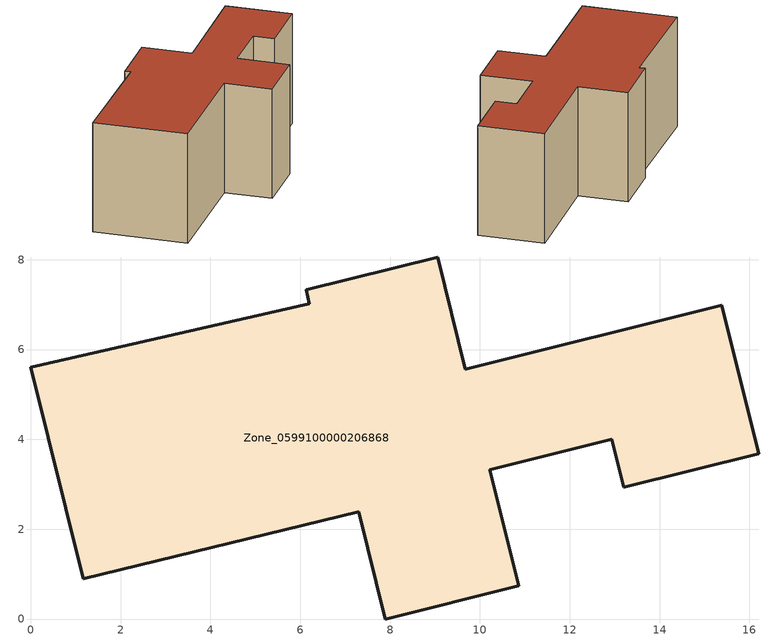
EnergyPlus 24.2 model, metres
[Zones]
Zone_0599100000206868
 floor ground (C_G): 15.38,6.99 16.21,3.68 13.2,2.93 12.94,4 10.22,3.32 10.86,0.74 7.89,0 7.3,2.39 1.17,0.9 0,5.6 6.2,7.02 6.13,7.33 9.06,8.06 9.67,5.56 z0
 wall outside (C_F): 6.2,7.02 0,5.6 1.17,0.9 7.3,2.39 7.89,0 10.86,0.74 10.22,3.32 12.94,4 13.2,2.93 16.21,3.68 15.38,6.99 9.67,5.56 9.06,8.06 6.13,7.33 6.2,7.02 z0:5.86
 roof outside (C_R): 9.06,8.06 6.13,7.33 6.2,7.02 0,5.6 1.17,0.9 7.3,2.39 7.89,0 10.86,0.74 10.22,3.32 12.94,4 13.2,2.93 16.21,3.68 15.38,6.99 9.67,5.56 z5.86
[BUILDING]
Pand.0599100000206868: North Axis=0; Terrain=City; Loads Convergence Tolerance Value=0.04; Temperature Convergence Tolerance Value=0.4; Solar Distribution=FullExterior; Maximum Number of Warmup Days=25; Minimum Number of Warmup Days=1
[Site:Location]
Rotterdam.The.Hague.AP_ZH_NLD Design_Conditions: Latitude=51.96; Longitude=4.45; Time Zone=1; Elevation=-4.5
[SITE:GROUNDTEMPERATURE:BUILDINGSURFACE]
18, 18, 18, 18, 18, 18, 18, 18, 18, 18, 18, 18
[MATERIAL] Thermal Absorptance=0.9; Solar Absorptance=0.7; Visible Absorptance=0.7
Name | Roughness | Thickness | Conductivity | Density | Specific Heat
G.TI.1965-1974 | MediumSmooth | 0.15 | 0.882353 | 540 | 1210
F.TI.1965-1974 | Rough | 0.3 | 0.697674 | 1920 | 840
R.TI.1965-1974 | MediumRough | 0.2 | 0.232558 | 1500 | 1000
[CONSTRUCTION]
C_G: G.TI.1965-1974
C_F: F.TI.1965-1974
C_R: R.TI.1965-1974
[ZONE]
Zone_0599100000206868: Type=1; Multiplier=1; Ceiling Height=Autocalculate; Volume=Autocalculate; Floor Area=autocalculate; Part of Total Floor Area=Yes
[ZONEINFILTRATION:DESIGNFLOWRATE]
Infil_Zone_0599100000206868: Zone or ZoneList or Space or SpaceList=Zone_0599100000206868; Schedule=AlwaysOn; Design Flow Rate Calculation Method=Flow/Area; Flow Rate per Floor Area=0.003; Constant Term Coefficient=1; Temperature Term Coefficient=0; Velocity Term Coefficient=0; Velocity Squared Term Coefficient=0
[HVACTEMPLATE:ZONE:IDEALLOADSAIRSYSTEM]
Zone_0599100000206868: Maximum Heating Supply Air Temperature=50; Minimum Cooling Supply Air Temperature=13; Maximum Heating Supply Air Humidity Ratio=0.0156; Minimum Cooling Supply Air Humidity Ratio=0.0077; Heating Limit=NoLimit; Cooling Limit=NoLimit; Dehumidification Control Type=ConstantSensibleHeatRatio; Cooling Sensible Heat Ratio=0.7; Dehumidification Setpoint=60; Humidification Control Type=None; Humidification Setpoint=30; Outdoor Air Method=None; Outdoor Air Flow Rate per Person=0.00944; Outdoor Air Flow Rate per Zone Floor Area=0; Outdoor Air Flow Rate per Zone=0; Demand Controlled Ventilation Type=None; Outdoor Air Economizer Type=NoEconomizer; Heat Recovery Type=None; Sensible Heat Recovery Effectiveness=0.7; Latent Heat Recovery Effectiveness=0.65
[ZONECONTROL:THERMOSTAT]
ThermostatControl_Zone_0599100000206868: Zone or ZoneList=Zone_0599100000206868; Control Type Schedule=DualSetpointControlType; Control 1=Thermostat_Zone_0599100000206868; Temperature Difference Between Cutout And Setpoint=0
[THERMOSTATSETPOINT:DUALSETPOINT]
Thermostat_Zone_0599100000206868: Heating Setpoint Temperature Schedule=HeatingSetpoint_Zone_0599100000206868; Cooling Setpoint Temperature Schedule=CoolingSetpoint_Zone_0599100000206868
[SCHEDULE:COMPACT]
HeatingSetpoint_Zone_0599100000206868: Through: 12/31, For: AllDays, Until: 24:00, 21
CoolingSetpoint_Zone_0599100000206868: Through: 12/31, For: AllDays, Until: 24:00, 24
DualSetpointControlType: Through: 12/31, For: AllDays, Until: 24:00, 4
AlwaysOn: Through: 12/31, For: AllDays, Until: 24:00, 1
